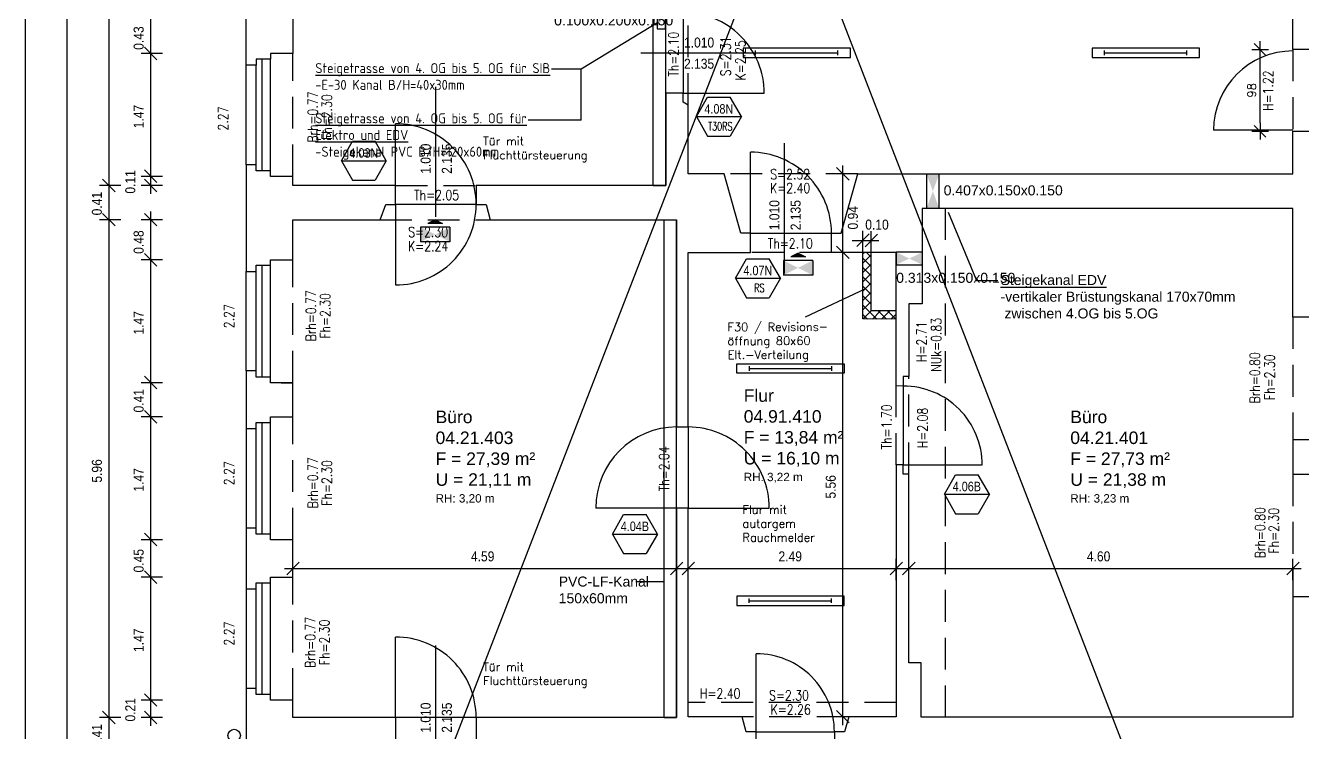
# Model space of a CAD drawing. Header units: metres. Extents: x -8 to 96, y -22 to 16.
# Drawn here: x -6.57 to 8.72, y -13.73 to -5.27 of the extents above; entities that cross this region are included whole.
import ezdxf
from ezdxf.enums import TextEntityAlignment as Align

# ---------------------------------------------------------------- set-up
doc = ezdxf.new("R2010")
doc.units = ezdxf.units.M
doc.header["$LTSCALE"] = 0.03
for name, pattern in [('AUSGEZOGEN', [0]), ('DOT', [0]), ('STRICHLINIE', [19.05, 12.7, -6.35])]:
    doc.linetypes.add(name, pattern=pattern)
doc.layers.get('0').update_dxf_attribs({"linetype": 'CONTINUOUS'})
doc.layers.get('Defpoints').update_dxf_attribs({"linetype": 'CONTINUOUS'})
for name, color, linetype in [('A_abriss', 44, '_ABBRUCH'), ('A_ansicht', 9, 'CONTINUOUS'), ('A_bemaßung', 2, 'CONTINUOUS'), ('A_BRANDSCHUTZ', 10, 'CONTINUOUS'), ('A_EINFÜGEPUNKT', 2, 'CONTINUOUS'), ('A_fenster', 7, 'CONTINUOUS'), ('A_höhen', 3, 'CONTINUOUS'), ('A_NR_TÜR', 1, 'CONTINUOUS'), ('A_räume', 5, 'CONTINUOUS'), ('A_schraffur', 10, 'CONTINUOUS'), ('A_TECHNOLOGIE', 7, 'CONTINUOUS'), ('A_text', 2, 'CONTINUOUS'), ('A_trockenbau', 2, 'CONTINUOUS'), ('A_Tuernummern', 1, 'CONTINUOUS'), ('A_TXT-TUER', 1, 'CONTINUOUS'), ('A_türen', 9, 'CONTINUOUS'), ('A_verdeckt', 8, 'STRICHLINIE'), ('A_wände', 6, 'CONTINUOUS'), ('CKMA0002', 7, 'CONTINUOUS'), ('E__DURCHBR', 2, 'CONTINUOUS'), ('E__LEUCHTEN', 6, 'AUSGEZOGEN'), ('E__VERSYS', 2, 'AUSGEZOGEN')]:
    doc.layers.add(name, color=color, linetype=linetype)
doc.styles.add('arial-n', font='ARIALN.TTF')
doc.styles.add('BOLDSIMP_FNT', font='TXT', dxfattribs={"height": 1})
doc.styles.add('ISO9', font='iso8.shx', dxfattribs={"height": 0.12})
doc.styles.add('NORM', font='simplex.shx', dxfattribs={"width": 0.7, "bigfont": 'bigfont.shx'})
doc.styles.add('PITSIMP8', font='PITSIMP8.SHX')
doc.styles.add('SIMPLEX', font='simplex.shx', dxfattribs={"height": 0.1})
doc.styles.get("Standard").update_dxf_attribs({"font": 'ARIAL.TTF', "height": 1})
doc.linetypes.add('_ABBRUCH', pattern='A,25,[101,cadkon.shx,S=3.5,R=0,X=0,Y=0],25', length=50)
doc.dimstyles.get("Standard").update_dxf_attribs({"dimtxt": 0.18, "dimasz": 0.18, "dimexe": 0.18, "dimexo": 0.0625, "dimgap": 0.09, "dimtad": 0, "dimtih": 1, "dimtoh": 1, "dimzin": 0, "dimdsep": 46, "dimlunit": 3, "dimtxsty": 'Standard', "dimcen": 0.09, "dimadec": 0, "dimazin": 0, "dimtfac": 1, "dimtofl": 0, "dimtmove": 2, "dimatfit": 3, "dimfxl": 1, "dimtolj": 1, "dimtzin": 0, "dimarcsym": 0})

# ---------------------------------------------------------------- blocks, each defined once
blk = doc.blocks.new('SLASH1')
at = {"layer": 'A_bemaßung', "color": 2, "linetype": 'Continuous'}
for p, q in [((0.07663, 0.07663), (-0.07319, -0.07319)), ((0, -0.14068), (0, 0.11466))]:
    blk.add_line(p, q, dxfattribs=at)
blk = doc.blocks.new('Tür-Nr')
at = {"layer": 'A_NR_TÜR'}
for p, q in [((-0.057, -108.865), (0.077, -108.632)), ((0.077, -108.632), (0.347, -108.632)), ((0.481, -108.865), (0.347, -108.632)), ((-0.057, -108.865), (0.481, -108.865)), ((-0.057, -108.865), (0.077, -109.098)), ((0.481, -108.865), (0.347, -109.098)), ((0.077, -109.098), (0.347, -109.098))]:
    blk.add_line(p, q, dxfattribs=at)
at = {"layer": 'A_TXT-TUER', "style": 'arial-n', "flags": 4}
blk.add_attdef('TÜR-NR.', text='', height=0.113, dxfattribs=at).set_placement((0.211, -108.772), align=Align.MIDDLE_CENTER)
at = {"layer": 'A_TXT-TUER', "style": 'NORM', "width": 0.7}
for tag, flags, p in [('BRANDSCHUTZ', 4, (0.229, -108.981)), ('DIN', 5, (0.214, -109.198)), ('ABMESSUNG', 5, (0.214, -109.333)), ('MATERIAL', 5, (0.214, -109.467)), ('WANDART', 5, (0.214, -109.601)), ('ZARGE', 5, (0.214, -109.736)), ('SCHLOSS', 5, (0.214, -109.87)), ('BESCHLÄGE', 5, (0.214, -110.005)), ('SONSTIGES', 5, (0.214, -110.139))]:
    blk.add_attdef(tag, text='', height=0.0784, dxfattribs=dict(at, flags=flags)).set_placement(p, align=Align.MIDDLE_CENTER)
blk = doc.blocks.new('A$C07CB0733')
at = {"layer": 'E__VERSYS', "color": 7, "linetype": 'Continuous', "ltscale": 5}
for p, q in [((5.077, 15.393), (4.151, 14.83)), ((4.151, 14.83), (3.798, 14.83)), ((4.151, 14.217), (4.151, 14.83)), ((3.52, 14.222), (4.151, 14.222))]:
    blk.add_line(p, q, dxfattribs=at)
at = {"layer": 'E__VERSYS', "color": 7}
for p, q in [((8.547, 13.119), (8.888, 12.297)), ((8.888, 12.297), (9.143, 12.297))]:
    blk.add_line(p, q, dxfattribs=at)
at = {"layer": 'E__VERSYS', "color": 7, "insert": (0.97, 13.745), "char_height": 0.12, "attachment_point": 7, "style": 'ISO9'}
blk.add_mtext('{\\LSteigetrasse von 4. OG bis 5. OG für SIB\\P}-E-30 Kanal B/H=40x30mm \\P\\P{\\LSteigetrasse von 4. OG bis 5. OG für  \\PElektro und EDV\\P}-Steigekanal PVC B/H=120x60mm', dxfattribs=at)
at = {"layer": 'E__VERSYS', "color": 7, "insert": (9.174, 11.843), "char_height": 0.12, "attachment_point": 7}
blk.add_mtext('{\\LSteigekanal EDV \\P}-vertikaler Brüstungskanal 170x70mm \\P zwischen 4.OG bis 5.OG', dxfattribs=at)
blk = doc.blocks.new('A$C271471D4')
at = {"layer": 'E__VERSYS', "color": 3, "linetype": 'Continuous'}
for p, q in [((5.015, 13.435), (5.015, 20.53)), ((5.015, 20.53), (5.165, 20.53)), ((5.165, 13.435), (5.165, 20.53)), ((5.015, 13.435), (5.165, 13.435)), ((5.145, 7.065), (5.145, 13.025)), ((5.145, 13.025), (5.295, 13.025)), ((5.295, 7.065), (5.295, 13.025)), ((5.145, 7.065), (5.295, 7.065))]:
    blk.add_line(p, q, dxfattribs=at)
at = {"layer": 'E__VERSYS', "color": 7, "linetype": 'Continuous', "ltscale": 5}
for p, q in [((5.015, 18.675), (4.676, 18.675)), ((5.145, 8.69), (4.806, 8.69))]:
    blk.add_line(p, q, dxfattribs=at)
at = {"layer": 'E__VERSYS', "color": 7, "char_height": 0.12, "attachment_point": 7}
for insert in [(3.754, 18.418), (3.884, 8.433)]:
    blk.add_mtext('PVC-LF-Kanal \\P150x60mm', dxfattribs=dict(at, insert=insert))
blk = doc.blocks.new('2DEL_457')
for p, q in [((-0.384, -0.236), (-0.384, 0.236)), ((0.384, -0.236), (0.384, 0.236)), ((-0.384, 0), (0.384, 0))]:
    blk.add_line(p, q)
blk.add_lwpolyline([(-0.5, -0.5), (0.5, -0.5), (0.5, 0.5), (-0.5, 0.5)], close=True)
at = {"style": 'PITSIMP8', "flags": 9}
for tag, p in [('RAUM/GRUPPE', (-0.03, 0.159)), ('BEZEICHNUNG', (-0.03, 0.179)), ('POS.NR.G-LV', (-0.03, 0.139)), ('FABRIKAT', (-0.03, 0.119)), ('VOLUMENSTROM', (-0.03, 0.039)), ('DRUCK/-STUFE', (-0.03, 0.019)), ('ANSCHLUSS', (-0.03, -0.001)), ('KENNUNG', (-0.03, 0.079)), ('LEISTUNG', (-0.03, 0.059)), ('TYP', (-0.03, 0.099)), ('SPANNUNG/FREQUENZ', (-0.03, -0.121)), ('TEMPERATUR', (-0.03, -0.061)), ('SCHUTZART', (-0.03, -0.101)), ('DREHZAHL', (-0.03, -0.081)), ('GROESSE', (-0.03, -0.021)), ('DN', (-0.03, -0.041)), ('GEWICHT', (-0.03, -0.141)), ('FREI', (-0.03, -0.161)), ('FREI', (-0.03, -0.181)), ('FREI', (-0.03, -0.201))]:
    blk.add_attdef(tag, text='', height=0.01, dxfattribs=at).set_placement(p, align=Align.MIDDLE)
blk = doc.blocks.new('PU1')
at = {"color": 3}
for p, q in [((-119, -55), (-119, 70)), ((-119, 70), (131, 70)), ((131, -55), (131, 70)), ((-119, -55), (131, -55)), ((-56, -87), (69, -87)), ((6, -118), (-56, -87)), ((6, -118), (69, -87))]:
    blk.add_line(p, q, dxfattribs=at)
for points in [[(-119, 70), (-119, -55), (131, -55), (131, 70)], [(69, -87), (-56, -87), (6, -118)]]:
    blk.add_solid(points, dxfattribs=at)
blk = doc.blocks.new('A$C445A5EA8')
at = {"layer": 'E__LEUCHTEN'}
for p, xscale, yscale, zscale in [((6.734, 15.025), 1.284515465049481, 0.1119577681602095, 1.28451546505), ((10.913, 15.025), 1.284515465049481, 0.1119577681602095, 1.28451546505), ((6.658, 8.465), 1.284514000150011, 0.1119576404798863, 1.284514000149999)]:
    blk.add_blockref('2DEL_457', p, dxfattribs=dict(at, xscale=xscale, yscale=yscale, zscale=zscale))
at = {"layer": 'E__LEUCHTEN', "color": 1, "linetype": 'Continuous', "xscale": 0.001401399999999775, "yscale": 0.001401399999998887, "zscale": 0.0014014, "rotation": 180}
blk.add_blockref('PU1', (2.414, 12.86), dxfattribs=at)
at = {"layer": 'E__LEUCHTEN', "color": 3, "xscale": 0.001399472101184074, "yscale": 0.001399472102093569, "zscale": 0.001399472102, "rotation": 180}
blk.add_blockref('PU1', (6.759, 12.461), dxfattribs=at)
at = {"layer": 'E__LEUCHTEN', "xscale": -1.284514000150011, "yscale": 0.1119576404798863, "zscale": 1.284514000149999, "rotation": 180}
blk.add_blockref('2DEL_457', (6.658, 11.245), dxfattribs=at)
blk = doc.blocks.new('Deckendurchbruch')
for p, q in [((1, 1), (0, 1)), ((0, 1), (0, 0)), ((1, 0), (1, 1)), ((0, 0), (1, 0))]:
    blk.add_line(p, q)
blk.add_solid([(0, 0), (1, 1), (0, 1)])
blk = doc.blocks.new('Wanddurchbruch')
for p, q in [((0, 1), (0, 0)), ((1, 1), (0, 1)), ((1, 0), (1, 1)), ((0, 0), (1, 0))]:
    blk.add_line(p, q)
blk.add_solid([(1, 0), (1, 1), (0, 1), (0, 0)])
blk = doc.blocks.new('A$C1B893D36')
at = {"layer": 'E__DURCHBR', "linetype": 'Continuous'}
ref = blk.add_blockref('Deckendurchbruch', (12.574, 27.116), dxfattribs=dict(at, xscale=0.2002000053643378, yscale=0.1001000000000012, zscale=1.1011, rotation=270.0000046057036))
ref.add_attrib('EC_DIM', '0.200x0.100x0.150', (11.766, 27.159), dxfattribs={"linetype": 'Continuous', "height": 0.12})
ref = blk.add_blockref('Wanddurchbruch', (5.231, 20.48), dxfattribs=dict(at, xscale=1.148147030764484, yscale=0.15015, zscale=1.1011, rotation=63.24112107418074))
ref.add_attrib('EC_DIM', '1.147x0.150x0.150', (5.097, 20.264), dxfattribs={"linetype": 'Continuous', "height": 0.12})
ref = blk.add_blockref('Deckendurchbruch', (5.061, 15.312), dxfattribs=dict(at, xscale=0.1001000026821695, yscale=0.2001999999999988, zscale=1.1011))
ref.add_attrib('EC_DIM', '0.100x0.200x0.150', (3.829, 15.353), dxfattribs={"linetype": 'Continuous', "height": 0.12})
ref = blk.add_blockref('Wanddurchbruch', (8.439, 13.164), dxfattribs=dict(at, xscale=0.4074070109164298, yscale=0.15015, zscale=1.1011, rotation=90.00000153523449))
ref.add_attrib('EC_DIM', '0.407x0.150x0.150', (8.493, 13.318), dxfattribs={"linetype": 'Continuous', "height": 0.12})
ref = blk.add_blockref('Wanddurchbruch', (7.925, 12.487), dxfattribs=dict(at, xscale=0.3133130083951912, yscale=0.15015, zscale=1.1011))
ref.add_attrib('EC_DIM', '0.313x0.150x0.150', (7.925, 12.271), dxfattribs={"linetype": 'Continuous', "height": 0.12})
blk = doc.blocks.new('DIMCROSS')
at = {"color": 0, "linetype": 'ByBlock'}
blk.add_line((-1, 0), (1, 0), dxfattribs=at)
at = {"linetype": 'ByBlock'}
blk.add_line((-0.707107, -0.707107), (0.707107, 0.707107), dxfattribs=at)
blk = doc.blocks.new('*D111')
at = {"layer": 'CKMA0002', "color": 1, "lineweight": -2}
for p, q in [((8.107, -5.554), (8.307, -5.554)), ((8.207, -6.434), (8.207, -5.654)), ((8.107, -6.534), (8.307, -6.534))]:
    blk.add_line(p, q, dxfattribs=at)
at = {"layer": 'Defpoints', "color": 0}
for p in [(6.673, -5.554), (8.207, -5.554), (6.673, -6.534)]:
    blk.add_point(p, dxfattribs=at)
at = {"layer": 'CKMA0002', "color": 1, "lineweight": -2, "xscale": 0.1, "yscale": 0.1, "zscale": 0.1}
for p, rotation in [((8.207, -5.554), 90), ((8.207, -6.534), 270)]:
    blk.add_blockref('DIMCROSS', p, dxfattribs=dict(at, rotation=rotation))
at = {"layer": 'CKMA0002', "color": 3, "insert": (8.107, -6.044), "char_height": 0.1, "attachment_point": 5, "rotation": 90, "style": 'SIMPLEX'}
blk.add_mtext('\\A1;98{\\A1\\H0.7x\\S;}', dxfattribs=at)

msp = doc.modelspace()

# ---------------------------------------------------------------- hatches: boundary and pattern name
at = {"layer": 'A_schraffur', "linetype": 'Continuous'}
h = msp.add_hatch(dxfattribs=at)
h.set_pattern_fill('ANSI37', color=256, scale=0.025, style=0)
h.paths.add_polyline_path([(3.85084, -8.78508), (3.85084, -8.68431), (3.55084, -8.68431), (3.55084, -7.98431), (3.45084, -7.98431), (3.45084, -8.78126)])

# ---------------------------------------------------------------- linework, layer by layer
at = {"layer": 'A_abriss', "ltscale": 0.3}
for p, q in [((-2.14314, -7.4088), (-2.14314, -8.3738)), ((-1.17814, -7.4088), (-2.14314, -7.4088))]:
    msp.add_line(p, q, dxfattribs=at)
msp.add_arc((-2.14314, -7.4088), 0.965, 269.999997, 0, dxfattribs=at)
at = {"layer": 'A_ansicht', "color": 9, "linetype": 'Continuous'}
for p, q in [((-3.93415, -6.93381), (-3.93415, -5.74381)), ((-3.63917, -7.00881), (-3.63917, -5.66881)), ((-3.93415, -9.40381), (-3.93415, -8.21381)), ((-3.63916, -9.47881), (-3.63916, -8.13881)), ((-3.63916, -11.3588), (-3.63916, -10.0188)), ((-3.93415, -10.0938), (-3.93415, -11.28381)), ((-3.93415, -12.01381), (-3.93415, -13.2038)), ((-3.63916, -13.27881), (-3.63916, -11.93881))]:
    msp.add_line(p, q, dxfattribs=at)
at = {"layer": 'A_ansicht', "color": 3}
msp.add_circle((-4.07682, -13.76792), 0.075, dxfattribs=at)
at = {"layer": 'A_bemaßung', "linetype": 'Continuous'}
for p, q in [((-6.57415, -20.7193), (-6.57415, 13.6757)), ((-6.07415, -20.7193), (-6.07415, 13.6757)), ((-5.57415, -20.7193), (-5.57415, 13.6757)), ((-5.07415, -7.28381), (-5.07415, 0.26119)), ((3.21302, -13.64432), (3.21302, -6.94432)), ((-5.07415, -13.6538), (-5.07415, -7.4938)), ((3.32302, -7.84201), (3.64443, -7.84201)), ((-3.47415, -11.76936), (1.32084, -11.76936)), ((1.26083, -11.76936), (3.95084, -11.76936)), ((3.90083, -11.76936), (8.70083, -11.76936))]:
    msp.add_line(p, q, dxfattribs=at)
at = {"layer": 'A_bemaßung'}
for p, q in [((0.79347, -5.59431), (2.35271, -5.59431)), ((-1.66064, -7.55934), (-1.66064, -6.00009)), ((2.51515, -8.23528, 0), (2.51515, -6.67603, 0)), ((-1.66064, -14.25121), (-1.66064, -12.69197))]:
    msp.add_line(p, q, dxfattribs=at)
at = {"layer": 'A_EINFÜGEPUNKT', "color": 1}
for p, q in [((-4.07415, 13.5757), (9.18085, -20.6193)), ((9.18085, 13.5757), (-4.07415, -20.6193))]:
    msp.add_line(p, q, dxfattribs=at)
at = {"layer": 'A_fenster', "linetype": 'Continuous'}
for p, q in [((-3.81416, -6.93381), (-3.81416, -5.74381)), ((-3.73915, -7.00881), (-3.73915, -5.66881)), ((-3.81416, -9.40381), (-3.81416, -8.21381)), ((-3.73916, -9.47881), (-3.73916, -8.13881)), ((-3.73916, -11.3588), (-3.73916, -10.0188)), ((-3.81416, -11.28381), (-3.81416, -10.0938)), ((-3.81416, -13.2038), (-3.81416, -12.01381)), ((-3.73916, -13.27881), (-3.73916, -11.93881))]:
    msp.add_line(p, q, dxfattribs=at)
at = {"layer": 'A_text'}
msp.add_line((2.76347, -8.7544), (3.47985, -8.41899), dxfattribs=at)
at = {"layer": 'A_trockenbau', "linetype": 'Continuous'}
for p, q in [((3.45084, -8.78126), (3.45084, -7.98049)), ((3.55084, -8.68431), (3.55084, -7.98431)), ((3.85084, -8.68431), (3.55084, -8.68431)), ((3.85084, -8.78508), (3.45084, -8.78126))]:
    msp.add_line(p, q, dxfattribs=at)
at = {"layer": 'A_türen', "color": 10, "linetype": 'Continuous'}
for p, q in [((1.30084, -5.10931), (1.30084, -6.07932)), ((1.30084, -6.07932), (2.27083, -6.07932)), ((-2.14314, -7.4088), (-2.14314, -6.4438)), ((8.60083, -6.52181), (7.65083, -6.52181)), ((2.10584, -7.75431), (2.10584, -6.78432)), ((-1.17814, -7.4088), (-2.14314, -7.4088)), ((2.10584, -7.75431), (3.07583, -7.75431)), ((-2.14314, -13.5538), (-2.14314, -12.5888)), ((-1.17814, -13.5538), (-2.14314, -13.5538))]:
    msp.add_line(p, q, dxfattribs=at)
at = {"layer": 'A_türen', "linetype": 'Continuous'}
for p, q in [((3.93583, -9.58431), (3.93583, -10.52932)), ((1.22084, -11.04432), (1.22084, -10.07432)), ((1.36083, -10.07432), (1.36083, -11.04432)), ((3.93583, -10.52932), (4.88083, -10.52932)), ((1.22583, -11.04432), (0.25584, -11.04432)), ((1.36083, -11.04432), (2.33084, -11.04432)), ((2.17583, -13.72432), (2.17583, -12.78932)), ((2.17583, -13.72432), (3.11083, -13.72432))]:
    msp.add_line(p, q, dxfattribs=at)
at = {"layer": 'A_türen', "color": 10, "linetype": 'Continuous'}
for centre, radius, start, end in [((1.30084, -6.07932), 0.96999, 0, 90.000003), ((8.60083, -6.52181), 0.95, 90, 180), ((-2.14314, -7.4088), 0.965, 0, 90.000003), ((2.10584, -7.75431), 0.96999, 0, 90.000003), ((-2.14314, -13.5538), 0.965, 0, 90.000003)]:
    msp.add_arc(centre, radius, start, end, dxfattribs=at)
at = {"layer": 'A_türen', "linetype": 'Continuous'}
for centre, radius, start, end in [((3.93583, -10.52932), 0.945, 0, 90.000003), ((1.22333, -11.04433), 0.97, 90.000003, 179.998824), ((1.36083, -11.04432), 0.97001, 0, 90.000003), ((2.17583, -13.72432), 0.935, 0, 90.000003)]:
    msp.add_arc(centre, radius, start, end, dxfattribs=at)
at = {"layer": 'A_verdeckt'}
for p, q in [((1.36083, -6.21932), (1.36083, -4.96932)), ((1.09084, -6.07932), (1.09084, -5.10931)), ((-3.37415, -7.0738), (-3.37415, -5.6038)), ((8.60083, -5.55431), (8.60083, -6.53431)), ((-2.14314, -7.18381), (-1.17814, -7.18381)), ((3.39084, -7.04432), (1.79083, -7.04432)), ((4.44083, -13.54932), (4.44083, -7.45932)), ((-2.32916, -7.5938), (-1.00915, -7.5938)), ((-3.37415, -9.5438), (-3.37415, -8.0738)), ((3.07583, -7.98431), (2.10584, -7.98431)), ((8.60083, -8.75932), (8.60083, -10.22932)), ((4.00083, -10.63932), (4.00083, -9.46931)), ((3.85084, -10.52932), (3.85084, -9.58431)), ((-3.37415, -11.42381), (-3.37415, -9.9538)), ((8.60083, -10.63932), (8.60083, -12.10931)), ((-3.37415, -13.3438), (-3.37415, -11.87381)), ((3.85084, -13.37432), (1.36083, -13.37432)), ((3.28333, -13.54432), (2.00333, -13.54432))]:
    msp.add_line(p, q, dxfattribs=at)
at = {"layer": 'A_wände', "linetype": 'Continuous'}
for p, q in [((-2.14314, -13.5538), (-2.14314, -13.96431)), ((-1.17814, -13.5538), (-1.17814, -13.96431))]:
    msp.add_line(p, q, dxfattribs=at)
for points in [[(9.14083, -5.55431), (8.60083, -5.55431), (8.60083, -0.01432)], [(-3.93415, -5.74381), (-3.93415, -5.0388), (-3.81416, -5.0388), (-3.81416, -5.11381), (-3.63917, -5.11381), (-3.63917, -5.1788), (-3.37415, -5.1788), (-3.37415, -5.6038), (-3.63917, -5.6038), (-3.63917, -5.66881), (-3.81416, -5.66881), (-3.81416, -5.74381), (-3.93415, -5.74381)], [(2.10584, -7.98431), (2.10584, -7.75431), (1.99084, -7.75431), (1.79083, -7.04432), (1.36083, -7.04432), (1.36083, -6.21932), (1.30084, -6.18432), (1.30084, -6.07932), (1.09084, -6.07932), (1.09084, -7.18381), (-1.17814, -7.18381), (-1.17814, -7.4088), (-1.06064, -7.4088), (-1.00915, -7.5938), (1.22084, -7.5938), (1.22084, -10.07432), (1.36083, -10.07432), (1.36083, -7.98431), (2.10584, -7.98431)], [(8.86583, -8.75932), (8.60083, -8.75932), (8.60083, -7.45932), (4.16083, -7.45932), (4.16083, -8.59932), (4.00083, -8.59932), (4.00083, -9.46931), (3.93583, -9.46931), (3.93583, -9.58181), (3.85084, -9.58431), (3.85084, -7.98431), (3.07583, -7.98431), (3.07583, -7.75431), (3.19083, -7.75431), (3.39084, -7.04432), (8.60083, -7.04432), (8.60083, -6.53431), (9.14083, -6.53431)], [(-3.93415, -6.93381), (-3.93415, -8.21381), (-3.81416, -8.21381), (-3.81416, -8.13881), (-3.63916, -8.13881), (-3.63916, -8.0738), (-3.37415, -8.0738), (-3.37415, -7.5938), (-2.32916, -7.5938), (-2.26064, -7.4088), (-2.14314, -7.4088), (-2.14314, -7.18381), (-3.37415, -7.18381), (-3.37415, -7.0738), (-3.63917, -7.0738), (-3.63917, -7.00881), (-3.81416, -7.00881), (-3.81416, -6.93381), (-3.93415, -6.93381)], [(-3.51416, -9.5438), (-3.37415, -9.5438), (-3.63916, -9.5438), (-3.63916, -9.47881), (-3.81416, -9.47881), (-3.81416, -9.40381), (-3.93415, -9.40381), (-3.93415, -10.0938), (-3.81416, -10.0938), (-3.81416, -10.0188), (-3.63916, -10.0188), (-3.63916, -9.9538), (-3.37415, -9.9538), (-3.37415, -9.5438), (-3.51416, -9.5438)], [(8.86583, -10.22932), (8.60083, -10.22932), (8.60083, -10.63932), (8.86583, -10.63932), (8.86583, -10.70431), (9.04083, -10.70431), (9.04083, -10.77932), (9.16085, -10.77932), (9.16085, -10.08932), (9.04083, -10.08932), (9.04083, -10.16431), (8.86583, -10.16431), (8.86583, -10.22932)], [(8.86583, -12.10931), (8.60083, -12.10931), (8.60083, -13.54932), (4.15083, -13.54932), (4.15083, -12.89931), (4.00083, -12.89931), (4.00083, -10.63932), (3.93583, -10.63932), (3.93583, -10.52932), (3.85084, -10.52932), (3.85084, -13.54432), (3.28333, -13.54432), (3.23332, -13.72432), (3.11083, -13.72432), (3.11084, -13.96431), (8.60083, -13.96431), (8.60083, -20.0343)], [(-1.17814, -13.96431), (2.17583, -13.96431), (2.17583, -13.72432), (2.05332, -13.72432), (2.00584, -13.54432), (1.36083, -13.54432), (1.36083, -11.04432), (1.22084, -11.04432), (1.22084, -13.5538), (-1.17814, -13.5538)], [(-3.93415, -11.28381), (-3.93415, -12.01381), (-3.81416, -12.01381), (-3.81416, -11.93881), (-3.63916, -11.93881), (-3.63916, -11.87381), (-3.37415, -11.87381), (-3.37415, -11.42381), (-3.63916, -11.42381), (-3.63916, -11.3588), (-3.81416, -11.3588), (-3.81416, -11.28381), (-3.93415, -11.28381)], [(-2.14314, -13.5538), (-3.37415, -13.5538), (-3.37415, -13.3438), (-3.63916, -13.3438), (-3.63916, -13.27881), (-3.81416, -13.27881), (-3.81416, -13.2038), (-3.93415, -13.2038), (-3.93415, -13.9343), (-4.07415, -13.9343), (-4.07415, -15.1843), (-4.05415, -15.1843), (-4.05415, -19.3693), (-4.07415, -19.3693), (-4.07415, -20.6193), (-2.82415, -20.6193), (-2.82415, -20.5993), (-1.81916, -20.5993), (-1.81916, -20.47431), (-1.89417, -20.47431), (-1.89417, -20.2993), (-1.95916, -20.2993)]]:
    msp.add_lwpolyline(points, dxfattribs=at)

# ---------------------------------------------------------------- block references
at = {"layer": 'A_bemaßung', "color": 7, "rotation": 90}
for p in [(-5.07415, -5.6038), (-5.07415, -7.0738), (3.21302, -7.04432), (-5.57415, -7.18381), (-5.07415, -7.18381), (-5.57415, -7.5938), (-5.07415, -7.5938), (3.21302, -7.98431), (-5.07415, -8.0738), (-5.07415, -9.5438), (-5.07415, -9.9538), (-5.07415, -11.42381), (-5.07415, -11.87381), (-5.07415, -13.3438), (-5.57415, -13.5538), (-5.07415, -13.5538), (3.21302, -13.54432)]:
    msp.add_blockref('SLASH1', p, dxfattribs=at)
at = {"layer": 'A_bemaßung', "color": 7}
for p in [(3.45084, -7.83981), (3.55084, -7.84363), (-3.37415, -11.76936), (1.22084, -11.76936), (1.36083, -11.76936), (3.85084, -11.76936), (4.00083, -11.76936), (8.60083, -11.76936)]:
    msp.add_blockref('SLASH1', p, dxfattribs=at)
at = {"layer": 'A_TECHNOLOGIE', "linetype": 'Continuous'}
for name in ['A$C07CB0733', 'A$C445A5EA8', 'A$C1B893D36', 'A$C271471D4']:
    msp.add_blockref(name, (-4.07415, -20.6193), dxfattribs=at)
at = {"layer": 'A_Tuernummern'}
ref = msp.add_blockref('Tür-Nr', (1.51552, 102.50667), dxfattribs=at)
ref.add_attrib('TÜR-NR.', '4.08N', dxfattribs={"layer": 'A_TXT-TUER', "height": 0.112896, "style": 'arial-n'}).set_placement((1.72687, -6.26567), align=Align.MIDDLE_CENTER)
ref.add_attrib('BRANDSCHUTZ', 'T30RS', dxfattribs={"layer": 'A_TXT-TUER', "height": 0.1, "style": 'NORM', "width": 0.7}).set_placement((1.74418, -6.47425), align=Align.MIDDLE_CENTER)
ref = msp.add_blockref('Tür-Nr', (-2.73544, 101.97888), dxfattribs=at)
ref.add_attrib('TÜR-NR.', '4.03N', dxfattribs={"layer": 'A_TXT-TUER', "height": 0.112896, "style": 'arial-n'}).set_placement((-2.52409, -6.79347), align=Align.MIDDLE_CENTER)
ref = msp.add_blockref('Tür-Nr', (1.98286, 100.57139), dxfattribs=at)
ref.add_attrib('TÜR-NR.', '4.07N', dxfattribs={"layer": 'A_TXT-TUER', "height": 0.112896, "style": 'arial-n'}).set_placement((2.19421, -8.20095), align=Align.MIDDLE_CENTER)
ref.add_attrib('BRANDSCHUTZ', 'RS', dxfattribs={"layer": 'A_TXT-TUER', "height": 0.1, "style": 'NORM', "width": 0.7}).set_placement((2.21152, -8.40954), align=Align.MIDDLE_CENTER)
ref = msp.add_blockref('Tür-Nr', (4.48512, 97.98572), dxfattribs=at)
ref.add_attrib('TÜR-NR.', '4.06B', dxfattribs={"layer": 'A_TXT-TUER', "height": 0.112896, "style": 'arial-n'}).set_placement((4.69647, -10.78662), align=Align.MIDDLE_CENTER)
ref = msp.add_blockref('Tür-Nr', (0.5105, 97.50889), dxfattribs=at)
ref.add_attrib('TÜR-NR.', '4.04B', dxfattribs={"layer": 'A_TXT-TUER', "height": 0.112896, "style": 'arial-n'}).set_placement((0.72185, -11.26345), align=Align.MIDDLE_CENTER)

# ---------------------------------------------------------------- texts
at = {"layer": 'A_bemaßung', "color": 7, "linetype": 'Continuous', "style": 'BOLDSIMP_FNT', "width": 0.9}
for s, p in [('0.43', (-5.12415, -5.55844)), ('1.47', (-5.12415, -6.49822)), ('0.11', (-5.22415, -7.28051)), ('0.41', (-5.62415, -7.54051)), ('0.94', (3.42769, -7.70947)), ('0.48', (-5.12415, -8.00094)), ('1.47', (-5.12415, -8.96822)), ('0.41', (-5.12415, -9.90051)), ('5.96', (-5.62415, -10.74094)), ('1.47', (-5.12415, -10.84822)), ('5.56', (3.16301, -10.93145)), ('0.45', (-5.12415, -11.81595)), ('1.47', (-5.12415, -12.76822)), ('0.21', (-5.22415, -13.60051)), ('0.41', (-5.62415, -13.91076))]:
    msp.add_text(s, height=0.12, rotation=90, dxfattribs=at).set_placement(p, align=Align.BOTTOM_LEFT)
at = {"layer": 'A_bemaßung', "color": 7, "linetype": 'DOT', "style": 'BOLDSIMP_FNT', "width": 0.9}
for s, p in [('1.010', (1.30981, -5.56718)), ('2.135', (1.30981, -5.82137)), ('0.10', (3.48029, -7.74716))]:
    msp.add_text(s, height=0.12, dxfattribs=at).set_placement(p, align=Align.BOTTOM_LEFT)
for s, p in [('1.010', (-1.68778, -7.043)), ('2.135', (-1.43358, -7.043)), ('1.010', (2.48801, -7.71894, 0)), ('2.135', (2.7422, -7.71894, 0)), ('1.010', (-1.68778, -13.73488)), ('2.135', (-1.43358, -13.73488))]:
    msp.add_text(s, height=0.12, rotation=90, dxfattribs=at).set_placement(p, align=Align.BOTTOM_LEFT)
at = {"layer": 'A_bemaßung', "color": 7, "linetype": 'Continuous', "style": 'BOLDSIMP_FNT', "width": 0.9}
for s, p in [('4.59', (-1.24122, -11.71936)), ('2.49', (2.44126, -11.71936)), ('4.60', (6.13369, -11.71936))]:
    msp.add_text(s, height=0.12, dxfattribs=at).set_placement(p, align=Align.BOTTOM_LEFT)
at = {"layer": 'A_BRANDSCHUTZ', "linetype": 'Continuous', "char_height": 0.1, "width": 1.2641, "attachment_point": 1, "style": 'SIMPLEX'}
for s, insert in [('Tür mit Fluchttürsteuerung', (-1.09517, -6.60206)), ('Flur mit autargem Rauchmelder', (2.01042, -11.01408)), ('Tür mit Fluchttürsteuerung', (-1.09517, -12.89599))]:
    msp.add_mtext(s, dxfattribs=dict(at, insert=insert))
at = {"layer": 'A_höhen', "linetype": 'Continuous', "style": 'SIMPLEX', "width": 0.8}
for s, p in [('Th=2.10', (1.18453, -5.61056)), ('S=2.31', (1.80891, -5.63635)), ('K=2.25', (1.98559, -5.68523)), ('H=1.22', (8.30389, -6.0475)), ('Brh=0.77', (-3.13602, -6.36382)), ('Fh=2.30', (-2.96604, -6.36382)), ('2.27', (-4.20926, -6.3807)), ('Brh=0.77', (-3.15667, -8.74346)), ('Fh=2.30', (-2.98668, -8.74346)), ('2.27', (-4.13757, -8.74806)), ('H=2.71', (4.15425, -9.05422)), ('NUk=0.83', (4.33085, -9.09095)), ('Brh=0.80', (8.1448, -9.48532)), ('Fh=2.30', (8.32232, -9.47808)), ('Th=1.70', (3.73559, -10.07316)), ('H=2.08', (4.16657, -10.08614)), ('Th=2.04', (1.07161, -10.57498)), ('2.27', (-4.13757, -10.62806)), ('Brh=0.77', (-3.13533, -10.74345)), ('Fh=2.30', (-2.96534, -10.74345)), ('Brh=0.80', (8.20802, -11.33968)), ('Fh=2.30', (8.37111, -11.31646)), ('Brh=0.77', (-3.16524, -12.65294)), ('2.27', (-4.13757, -12.54806)), ('Fh=2.30', (-2.99525, -12.65294))]:
    msp.add_text(s, height=0.12, rotation=90, dxfattribs=at).set_placement(p, align=Align.MIDDLE_CENTER)
for s, p in [('S=2.52', (2.58155, -7.04811)), ('K=2.40', (2.58155, -7.21334)), ('Th=2.05', (-1.6522, -7.29729)), ('S=2.30', (-1.75355, -7.7399)), ('K=2.24', (-1.75355, -7.90991)), ('Th=2.10', (2.58301, -7.87636)), ('H=2.40', (1.74346, -13.26472)), ('S=2.30', (2.56742, -13.28782)), ('K=2.26', (2.58766, -13.45683))]:
    msp.add_text(s, height=0.12, dxfattribs=at).set_placement(p, align=Align.MIDDLE_CENTER)
at = {"layer": 'A_räume', "linetype": 'Continuous', "char_height": 0.15, "width": 6.6459, "attachment_point": 1}
for s, insert in [('Flur\\P04.91.410\\PF = 13,84 m²\\PU = 16,10 m\\P\\H0.1;RH: 3,22 m', (2.02514, -9.62263)), ('Büro\\P04.21.403\\PF = 27,39 m²\\PU = 21,11 m\\P\\H0.1;RH: 3,20 m', (-1.66465, -9.87837)), ('Büro\\P04.21.401\\PF = 27,73 m²\\PU = 21,38 m\\P\\H0.1;RH: 3,23 m', (5.93512, -9.87837))]:
    msp.add_mtext(s, dxfattribs=dict(at, insert=insert))
at = {"layer": 'A_text', "linetype": 'Continuous', "insert": (1.83084, -8.82727), "char_height": 0.1, "width": 1.3735, "attachment_point": 1, "rotation": 0.170955, "style": 'SIMPLEX'}
msp.add_mtext('F30 / Revisions-\\Pöffnung 80x60\\PElt.-Verteilung', dxfattribs=at)

# ---------------------------------------------------------------- dimensions: what is measured, and where the dimension line sits
at = {"layer": 'CKMA0002'}
dim = msp.add_linear_dim(base=(8.20702, -5.55431), p1=(6.67295, -6.53431), p2=(6.67295, -5.55431), angle=90, text='98{\\A1\\H0.7x\\S;}', dimstyle='Standard', override={"dimtxt": 0.1, "dimasz": 0.1, "dimexe": 0.1, "dimexo": 1.434064, "dimgap": 0.05, "dimtad": 1, "dimtih": 0, "dimtoh": 0, "dimdec": 4, "dimrnd": 0.0025, "dimlunit": 2, "dimtxsty": 'SIMPLEX', "dimblk": 'DIMCROSS', "dimdle": 0.05, "dimclrd": 1, "dimclre": 1, "dimclrt": 3, "dimtdec": 4, "dimtix": 1, "dimtmove": 0, "dimtvp": 1}, dxfattribs=at)
dim.commit()
dim.dimension.update_dxf_attribs({"geometry": '*D111', "text_midpoint": (8.10702, -6.04431)})

doc.saveas('drawing.dxf')
